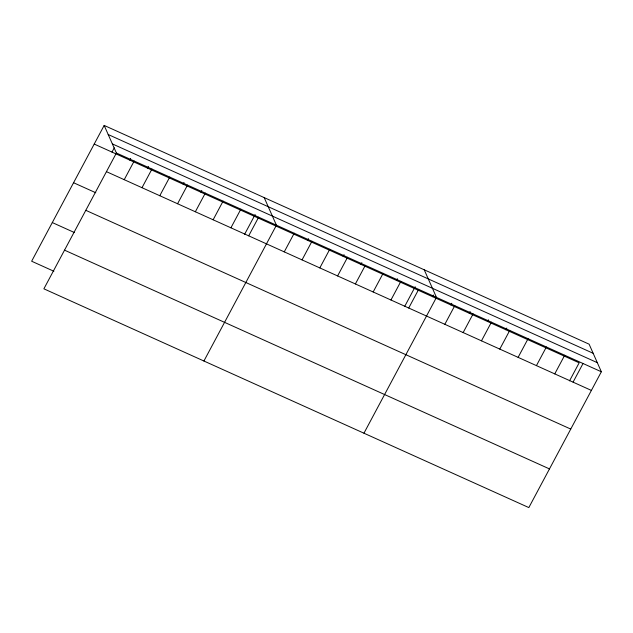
<?xml version="1.0" encoding="UTF-8"?>
<svg xmlns="http://www.w3.org/2000/svg" width="633" height="633" viewBox="0 0 633 633"><rect width="100%" height="100%" fill="white"/><g stroke="black" fill="none" stroke-linecap="round" stroke-linejoin="round"><path stroke-width="0.95" d="M104.168 125.421L116.401 153.012L43.883 288.822L528.832 507.579L601.35 371.769L589.117 344.178L104.168 125.421L31.65 261.231L53.876 271.256M111.994 152.086L114.257 147.853M129.773 160.109L130.675 158.416M124.226 179.677L134.18 161.035M147.552 168.133L148.462 166.432M142.006 187.7L151.96 169.058M159.785 195.724L169.747 177.074M183.119 184.171L184.021 182.478M177.572 203.739L187.526 185.097M200.898 192.195L201.8 190.501M195.352 211.762L205.306 193.12M213.131 219.786L223.085 201.144M230.918 227.809L240.872 209.159M244.607 234.297L255.146 214.563M248.698 235.824L258.652 217.182M203.921 361.008L276.431 225.206L264.198 197.615M284.257 251.871L294.218 233.221M307.591 240.318L308.493 238.625M302.044 259.894L311.998 241.244M319.823 267.909L329.777 249.267M343.149 256.365L344.059 254.664M337.603 275.933L347.557 257.291M360.929 264.38L361.839 262.687M355.382 283.956L365.344 265.306M373.169 291.971L383.123 273.329M396.495 280.427L397.397 278.734M390.949 299.995L400.903 281.353M404.645 306.491L415.185 286.749M408.728 308.018L418.682 289.376M432.6 296.711L433.502 295.018M363.951 433.201L436.469 297.391L424.229 269.8M450.918 304.971L451.82 303.278M444.833 324.302L454.787 305.66M469.235 313.24L470.145 311.547M463.15 332.57L473.104 313.921M487.56 321.501L488.462 319.807M481.476 340.831L491.43 322.189M505.878 329.769L506.78 328.068M499.793 349.092L509.747 330.45M518.111 357.36L528.072 338.718M536.436 365.621L546.39 346.979M554.753 373.889L564.707 355.24M569.526 380.868L579.163 362.82L94.206 144.063M573.071 382.15L583.033 363.508M108.203 134.528L593.153 353.285M112.365 143.905L597.315 362.669M116.401 153.012L601.35 371.769M106.447 171.662L591.396 390.419M73.563 182.731L95.789 192.756M85.803 210.322L570.752 429.079M52.294 222.563L74.52 232.588M64.526 250.154L549.484 468.918"/></g></svg>
